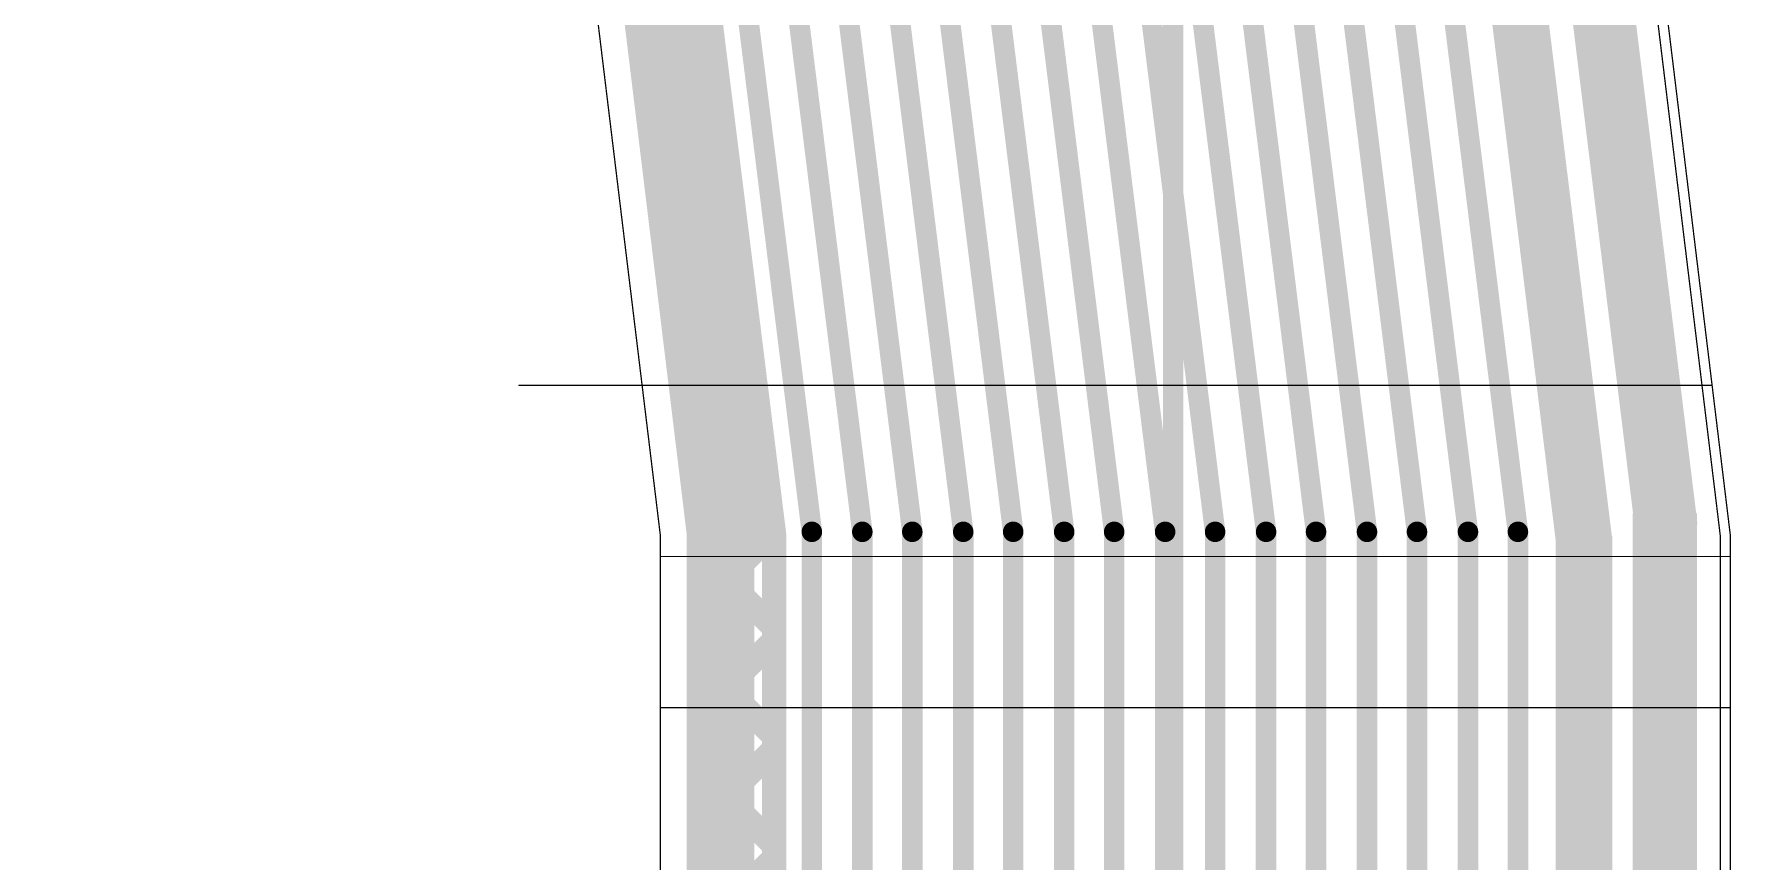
# Model space of a CAD drawing. Header units: millimetres. Extents: x 235 to 830, y 272 to 692.
# Drawn here: x 509.87 to 526.68, y 466.52 to 474.71 of the extents above; entities that cross this region are included whole.
import ezdxf

# ---------------------------------------------------------------- set-up
doc = ezdxf.new("R2010")
doc.units = ezdxf.units.MM
for name, color, linetype in [('BottomLayer', 5, 'Continuous'), ('KeepOutLayer', 6, 'Continuous'), ('Mechanical1', 6, 'Continuous'), ('Mechanical2', 216, 'Continuous'), ('Mechanical4', 56, 'Continuous'), ('TopLayer', 1, 'Continuous')]:
    doc.layers.add(name, color=color, linetype=linetype)

msp = doc.modelspace()

# ---------------------------------------------------------------- linework, layer by layer
at = {"layer": 'BottomLayer', "const_width": 0.635}
for points in [[(512.77211644, 501.8354453999999), (516.66411526, 469.7098301999999)], [(516.66411526, 457.93583546), (516.66411526, 469.7098301999999)]]:
    msp.add_lwpolyline(points, dxfattribs=at)
at = {"layer": 'BottomLayer', "const_width": 0.3175}
msp.add_lwpolyline([(516.50536526, 469.7098301999999, 1), (516.82286526, 469.7098301999999, 1)], format="xyb", close=True, dxfattribs=at)
msp.add_lwpolyline([(516.50536526, 469.7098301999999, 1), (516.82286526, 469.7098301999999, 1)], format="xyb", close=True, dxfattribs=at)
at = {"layer": 'BottomLayer'}
for points in [[(524.94972734, 469.64185218), (525.50329748, 469.7098225799999), (520.92908768, 502.38732898), (521.48265782, 502.4552993799999)], [(525.73191018, 469.7816359999999), (526.3483453199999, 469.8573254599999), (521.8273282, 501.5819051399999), (522.44376334, 501.6575945999999)], [(525.7065152600001, 457.7972302), (526.3415152599999, 457.7972302), (525.7065152600001, 469.9638302), (526.3415152599999, 469.9638302)], [(524.94451526, 457.8480302), (525.5033152599999, 457.8480302), (524.94451526, 469.73998), (525.5033152599999, 469.73998)]]:
    msp.add_solid(points, dxfattribs=at)
at = {"layer": 'KeepOutLayer', "const_width": 0.0127}
for points in [[(512.28390812, 500.91763926), (516.07411644, 469.73998)], [(522.78388966, 500.91763672), (526.57411576, 469.73998)], [(516.07411644, 453.29323616), (516.07411644, 469.73998)], [(526.57411576, 453.29323616), (526.57411576, 469.73998)]]:
    msp.add_lwpolyline(points, dxfattribs=at)
at = {"layer": 'KeepOutLayer', "const_width": 0.00635}
for points in [[(516.07094144, 469.73998, 1), (516.07729144, 469.73998, 1)], [(516.07094144, 469.73998, 1), (516.07729144, 469.73998, 1)], [(526.57094076, 469.73998, 1), (526.57729076, 469.73998, 1)], [(526.57094076, 469.73998, 1), (526.57729076, 469.73998, 1)]]:
    msp.add_lwpolyline(points, format="xyb", close=True, dxfattribs=at)
at = {"layer": 'Mechanical1', "const_width": 0.0127}
for points in [[(509.87411614, 520.7399796), (516.07411644, 469.73998)], [(520.47411526, 520.7399796), (526.67411556, 469.73998)], [(514.6733242199999, 471.23372352), (515.9687242199999, 471.23372352)], [(515.8925242199999, 471.23372352), (526.4925233399999, 471.23372352)], [(516.07411644, 463.7399793), (516.07411644, 469.73998)], [(526.67411556, 463.7399793), (526.67411556, 469.73998)], [(516.07411644, 469.5370467), (526.67411556, 469.5370467)], [(516.07411644, 468.03997832), (526.67411556, 468.03997832)]]:
    msp.add_lwpolyline(points, dxfattribs=at)
at = {"layer": 'Mechanical1', "const_width": 0.00635}
for points in [[(514.67014922, 471.23372352, 1), (514.67649922, 471.23372352, 1)], [(515.88934922, 471.23372352, 1), (515.89569922, 471.23372352, 1)], [(515.96554922, 471.23372352, 1), (515.97189922, 471.23372352, 1)], [(526.48934834, 471.23372352, 1), (526.49569834, 471.23372352, 1)], [(516.07094144, 469.73998, 1), (516.07729144, 469.73998, 1)], [(516.07094144, 469.73998, 1), (516.07729144, 469.73998, 1)], [(526.67094056, 469.73998, 1), (526.67729056, 469.73998, 1)], [(526.67094056, 469.73998, 1), (526.67729056, 469.73998, 1)], [(516.07094144, 469.5370467, 1), (516.07729144, 469.5370467, 1)], [(526.67094056, 469.5370467, 1), (526.67729056, 469.5370467, 1)], [(516.07094144, 468.03997832, 1), (516.07729144, 468.03997832, 1)], [(526.67094056, 468.03997832, 1), (526.67729056, 468.03997832, 1)]]:
    msp.add_lwpolyline(points, format="xyb", close=True, dxfattribs=at)
at = {"layer": 'Mechanical2', "const_width": 0.2032}
msp.add_lwpolyline([(521.1541164399999, 458.11923616), (521.1541164399999, 480.47123616)], dxfattribs=at)
at = {"layer": 'Mechanical4', "const_width": 0.0127}
for points in [[(512.28390812, 500.91763926), (516.07411644, 469.73998)], [(522.78388966, 500.91763672), (526.57411576, 469.73998)], [(516.07411644, 453.29323616), (516.07411644, 469.73998)], [(526.57411576, 453.29323616), (526.57411576, 469.73998)]]:
    msp.add_lwpolyline(points, dxfattribs=at)
at = {"layer": 'Mechanical4', "const_width": 0.00635}
for points in [[(516.07094144, 469.73998, 1), (516.07729144, 469.73998, 1)], [(516.07094144, 469.73998, 1), (516.07729144, 469.73998, 1)], [(526.57094076, 469.73998, 1), (526.57729076, 469.73998, 1)], [(526.57094076, 469.73998, 1), (526.57729076, 469.73998, 1)]]:
    msp.add_lwpolyline(points, format="xyb", close=True, dxfattribs=at)
at = {"layer": 'TopLayer'}
for points, const_width in [([(513.67078368, 501.25711026), (517.57412106, 469.7816359999999)], 0.2032), ([(513.29898102, 501.2110016399999), (517.1994710600001, 469.75848644)], 0.2413), ([(514.18014766, 501.18162654), (518.0741200599999, 469.7816359999999)], 0.2032), ([(512.66212428, 500.96361834), (516.4523326, 469.7859590799999)], 0.2413), ([(514.6940175999999, 501.02940688), (518.56911526, 469.7816359999999)], 0.2032), ([(515.19596732, 501.05405758), (519.0741205999999, 469.7816359999999)], 0.2032), ([(515.7031215, 500.9560339), (519.5691158, 469.7816359999999)], 0.2032), ([(516.22601606, 500.81178222), (520.07412114, 469.7816359999999)], 0.2032), ([(516.7261827, 500.7700779599999), (520.56911634, 469.7816359999999)], 0.2032), ([(517.2313505999999, 500.76877748), (521.07412168, 469.7816359999999)], 0.2032), ([(517.73623402, 500.68903926), (521.56911688, 469.7816359999999)], 0.2032), ([(518.23935722, 500.70418528), (522.07411968, 469.7816359999999)], 0.2032), ([(518.7407557600001, 500.65256486), (522.5691148799999, 469.7816359999999)], 0.2032), ([(519.24503466, 500.6584043199999), (523.07411768, 469.7816359999999)], 0.2032), ([(519.7603778, 500.4943152399999), (523.56911288, 469.7816359999999)], 0.2032), ([(520.27086192, 500.45012432), (524.07411822, 469.7816359999999)], 0.2032), ([(520.77069582, 500.4111099199999), (524.56911342, 469.7816359999999)], 0.2032), ([(515.94952944, 473.92193506), (516.60221292, 474.57461854)], 0.2413), ([(515.88432256, 474.45831194), (516.72030768, 473.62232682)], 0.2413), ([(516.06633642, 472.96111148), (516.7211077799999, 473.61588284)], 0.2413), ([(516.03345866, 473.23154528), (516.8728676999999, 472.39213624)], 0.2413), ([(516.18314086, 472.00028536), (516.84000264, 472.65714714)], 0.2413), ([(516.18259476, 472.00477862), (517.02542518, 471.1619482)], 0.2413), ([(516.29994784, 471.03946178), (516.9588974999999, 471.69841144)], 0.2413), ([(516.3317308599999, 470.77801196), (517.1779826599999, 469.93176016)], 0.2413), ([(516.41675228, 470.0786356599999), (517.07779236, 470.73967574)], 0.2413), ([(516.68661966, 457.91333106), (516.68661966, 469.7098301999999)], 0.635), ([(516.45511644, 469.0393692599999), (517.19668722, 469.7809400399999)], 0.2413), ([(516.45511644, 457.5432302), (516.45511644, 469.73998)], 0.2413), ([(517.1994710600001, 466.16845552), (517.1994710600001, 469.75848644)], 0.2413), ([(517.57412106, 465.8744301999999), (517.57412106, 469.7816359999999)], 0.2032), ([(518.0741200599999, 466.2808302), (518.0741200599999, 469.7816359999999)], 0.2032), ([(518.56911526, 465.8744301999999), (518.56911526, 469.7816359999999)], 0.2032), ([(519.0741205999999, 466.2808302), (519.0741205999999, 469.7816359999999)], 0.2032), ([(519.5691158, 465.8744301999999), (519.5691158, 469.7816359999999)], 0.2032), ([(520.07412114, 466.2808302), (520.07412114, 469.7816359999999)], 0.2032), ([(520.56911634, 465.8744301999999), (520.56911634, 469.7816359999999)], 0.2032), ([(521.07412168, 466.2808302), (521.07412168, 469.7816359999999)], 0.2032), ([(521.56911688, 465.8744301999999), (521.56911688, 469.7816359999999)], 0.2032), ([(522.07411968, 466.2808302), (522.07411968, 469.7816359999999)], 0.2032), ([(522.5691148799999, 465.8744301999999), (522.5691148799999, 469.7816359999999)], 0.2032), ([(523.07411768, 455.2932372399999), (523.07411768, 469.7816359999999)], 0.2032), ([(523.56911288, 465.8744301999999), (523.56911288, 469.7816359999999)], 0.2032), ([(524.07411822, 466.2808302), (524.07411822, 469.7816359999999)], 0.2032), ([(524.56911342, 465.8744301999999), (524.56911342, 469.7816359999999)], 0.2032), ([(516.45511644, 469.57699582), (517.1994710600001, 468.8326412)], 0.2413), ([(516.45511644, 467.9617387), (517.1994710600001, 468.70609332)], 0.2413), ([(516.45511644, 468.49936526), (517.1994710600001, 467.75501064)], 0.2413), ([(516.45511644, 466.88410814), (517.1994710600001, 467.62846276)], 0.2413), ([(516.45511644, 467.4217347), (517.1994710600001, 466.67738008)], 0.2413), ([(516.45511644, 465.80647758), (517.1994710600001, 466.5508321999999)], 0.2413)]:
    msp.add_lwpolyline(points, dxfattribs=dict(at, const_width=const_width))
for points, const_width in [([(516.54188792, 474.57461854, 1), (516.66253792, 474.57461854, 1)], 0.12065), ([(515.82399756, 474.45831194, 1), (515.9446475599999, 474.45831194, 1)], 0.12065), ([(515.88920444, 473.92193506, 1), (516.00985444, 473.92193506, 1)], 0.12065), ([(516.65998268, 473.62232682, 1), (516.7806326799999, 473.62232682, 1)], 0.12065), ([(516.66078278, 473.61588284, 1), (516.7814327799999, 473.61588284, 1)], 0.12065), ([(515.9731336599999, 473.23154528, 1), (516.09378366, 473.23154528, 1)], 0.12065), ([(516.00601142, 472.96111148, 1), (516.1266614199999, 472.96111148, 1)], 0.12065), ([(516.77967764, 472.65714714, 1), (516.90032764, 472.65714714, 1)], 0.12065), ([(516.8125426999999, 472.39213624, 1), (516.9331927, 472.39213624, 1)], 0.12065), ([(516.12226976, 472.00477862, 1), (516.24291976, 472.00477862, 1)], 0.12065), ([(516.12281586, 472.00028536, 1), (516.24346586, 472.00028536, 1)], 0.12065), ([(516.8985724999999, 471.69841144, 1), (517.0192225, 471.69841144, 1)], 0.12065), ([(516.9651001799999, 471.1619482, 1), (517.08575018, 471.1619482, 1)], 0.12065), ([(516.23962284, 471.03946178, 1), (516.36027284, 471.03946178, 1)], 0.12065), ([(516.27140586, 470.77801196, 1), (516.3920558599999, 470.77801196, 1)], 0.12065), ([(517.01746736, 470.73967574, 1), (517.13811736, 470.73967574, 1)], 0.12065), ([(516.3564272799999, 470.0786356599999, 1), (516.47707728, 470.0786356599999, 1)], 0.12065), ([(516.52786966, 469.7098301999999, 1), (516.84536966, 469.7098301999999, 1)], 0.3175), ([(517.11765766, 469.93176016, 1), (517.2383076599999, 469.93176016, 1)], 0.12065), ([(516.3920075999999, 469.7859590799999, 1), (516.5126576, 469.7859590799999, 1)], 0.12065), ([(516.39479144, 469.73998, 1), (516.51544144, 469.73998, 1)], 0.12065), ([(517.1363622199999, 469.7809400399999, 1), (517.25701222, 469.7809400399999, 1)], 0.12065), ([(517.13914606, 469.75848644, 1), (517.25979606, 469.75848644, 1)], 0.12065), ([(517.13914606, 469.75848644, 1), (517.25979606, 469.75848644, 1)], 0.12065), ([(517.52332106, 469.7816359999999, 1), (517.62492106, 469.7816359999999, 1)], 0.1016), ([(517.52332106, 469.7816359999999, 1), (517.62492106, 469.7816359999999, 1)], 0.1016), ([(518.02332006, 469.7816359999999, 1), (518.1249200599999, 469.7816359999999, 1)], 0.1016), ([(518.02332006, 469.7816359999999, 1), (518.1249200599999, 469.7816359999999, 1)], 0.1016), ([(518.51831526, 469.7816359999999, 1), (518.61991526, 469.7816359999999, 1)], 0.1016), ([(518.51831526, 469.7816359999999, 1), (518.61991526, 469.7816359999999, 1)], 0.1016), ([(519.0233206, 469.7816359999999, 1), (519.1249206, 469.7816359999999, 1)], 0.1016), ([(519.0233206, 469.7816359999999, 1), (519.1249206, 469.7816359999999, 1)], 0.1016), ([(519.5183158, 469.7816359999999, 1), (519.6199158, 469.7816359999999, 1)], 0.1016), ([(519.5183158, 469.7816359999999, 1), (519.6199158, 469.7816359999999, 1)], 0.1016), ([(520.02332114, 469.7816359999999, 1), (520.12492114, 469.7816359999999, 1)], 0.1016), ([(520.02332114, 469.7816359999999, 1), (520.12492114, 469.7816359999999, 1)], 0.1016), ([(520.51831634, 469.7816359999999, 1), (520.6199163399999, 469.7816359999999, 1)], 0.1016), ([(520.51831634, 469.7816359999999, 1), (520.6199163399999, 469.7816359999999, 1)], 0.1016), ([(521.02332168, 469.7816359999999, 1), (521.1249216799999, 469.7816359999999, 1)], 0.1016), ([(521.02332168, 469.7816359999999, 1), (521.1249216799999, 469.7816359999999, 1)], 0.1016), ([(521.51831688, 469.7816359999999, 1), (521.61991688, 469.7816359999999, 1)], 0.1016), ([(521.51831688, 469.7816359999999, 1), (521.61991688, 469.7816359999999, 1)], 0.1016), ([(522.02331968, 469.7816359999999, 1), (522.12491968, 469.7816359999999, 1)], 0.1016), ([(522.02331968, 469.7816359999999, 1), (522.12491968, 469.7816359999999, 1)], 0.1016), ([(522.5183148799999, 469.7816359999999, 1), (522.61991488, 469.7816359999999, 1)], 0.1016), ([(522.5183148799999, 469.7816359999999, 1), (522.61991488, 469.7816359999999, 1)], 0.1016), ([(523.02331768, 469.7816359999999, 1), (523.12491768, 469.7816359999999, 1)], 0.1016), ([(523.02331768, 469.7816359999999, 1), (523.12491768, 469.7816359999999, 1)], 0.1016), ([(523.51831288, 469.7816359999999, 1), (523.6199128799999, 469.7816359999999, 1)], 0.1016), ([(523.51831288, 469.7816359999999, 1), (523.6199128799999, 469.7816359999999, 1)], 0.1016), ([(524.02331822, 469.7816359999999, 1), (524.1249182199999, 469.7816359999999, 1)], 0.1016), ([(524.02331822, 469.7816359999999, 1), (524.1249182199999, 469.7816359999999, 1)], 0.1016), ([(524.51831342, 469.7816359999999, 1), (524.61991342, 469.7816359999999, 1)], 0.1016), ([(524.51831342, 469.7816359999999, 1), (524.61991342, 469.7816359999999, 1)], 0.1016), ([(516.39479144, 469.57699582, 1), (516.51544144, 469.57699582, 1)], 0.12065), ([(516.39479144, 469.0393692599999, 1), (516.51544144, 469.0393692599999, 1)], 0.12065), ([(517.13914606, 468.8326412, 1), (517.25979606, 468.8326412, 1)], 0.12065), ([(517.13914606, 468.70609332, 1), (517.25979606, 468.70609332, 1)], 0.12065), ([(516.39479144, 468.49936526, 1), (516.51544144, 468.49936526, 1)], 0.12065), ([(516.39479144, 467.9617387, 1), (516.51544144, 467.9617387, 1)], 0.12065), ([(517.13914606, 467.75501064, 1), (517.25979606, 467.75501064, 1)], 0.12065), ([(517.13914606, 467.62846276, 1), (517.25979606, 467.62846276, 1)], 0.12065), ([(516.39479144, 467.4217347, 1), (516.51544144, 467.4217347, 1)], 0.12065), ([(516.39479144, 466.88410814, 1), (516.51544144, 466.88410814, 1)], 0.12065), ([(517.13914606, 466.67738008, 1), (517.25979606, 466.67738008, 1)], 0.12065), ([(517.13914606, 466.5508321999999, 1), (517.25979606, 466.5508321999999, 1)], 0.12065)]:
    msp.add_lwpolyline(points, format="xyb", close=True, dxfattribs=dict(at, const_width=const_width))
for points in [[(516.3847050999999, 469.5370467), (517.13431244, 469.6290886799999), (512.46934844, 501.42506268), (513.21895578, 501.51710466)], [(525.7319152599999, 469.7816359999999), (526.3483504, 469.8573254599999), (522.0053161599999, 500.13234746), (522.6217513, 500.20803692)], [(524.94974258, 469.6418598), (525.50331272, 469.7098301999999), (521.21791616, 500.0351442), (521.7714863, 500.1031146)], [(525.7065152600001, 457.7972302), (526.3415152599999, 457.7972302), (525.7065152600001, 469.9638302), (526.3415152599999, 469.9638302)], [(524.94451526, 457.8480302), (525.5033152599999, 457.8480302), (524.94451526, 469.73998), (525.5033152599999, 469.73998)]]:
    msp.add_solid(points, dxfattribs=at)

doc.saveas('drawing.dxf')
